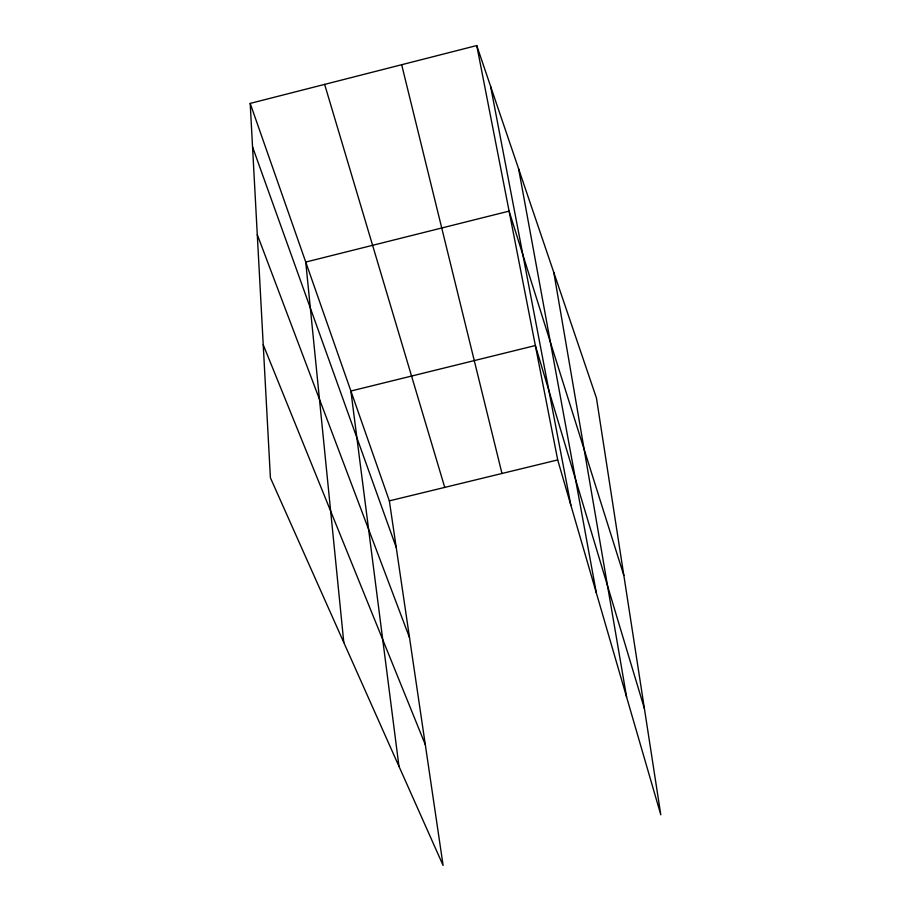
<?xml version="1.0" encoding="UTF-8"?>
<svg xmlns="http://www.w3.org/2000/svg" width="911" height="911" viewBox="0 0 911 911"><rect width="100%" height="100%" fill="white"/><g stroke="black" fill="none" stroke-linecap="round" stroke-linejoin="round"><path stroke-width="1.37" d="M250.195 103.398L389.35 500.868L443.11 865.45L270.408 477.785L250.195 103.398L476.749 45.55L596.443 398.005L660.805 814.81L557.703 459.93L476.749 45.55M389.35 500.868L557.703 459.93M263.222 344.745L425.3 744.64M257.278 234.628L409.517 637.62M252.541 146.91L396.217 547.386M623.841 575.433L509.09 211.124L305.743 262.061L343.8 642.517M644.396 708.519L535.349 345.542L350.894 391.024L398.961 766.367M324.635 84.393L444.739 487.396M401.671 64.727L501.972 473.481M490.619 86.408L570.844 505.149M518.621 168.865L596.341 592.924M553.831 272.537L626.609 697.097"/></g></svg>
